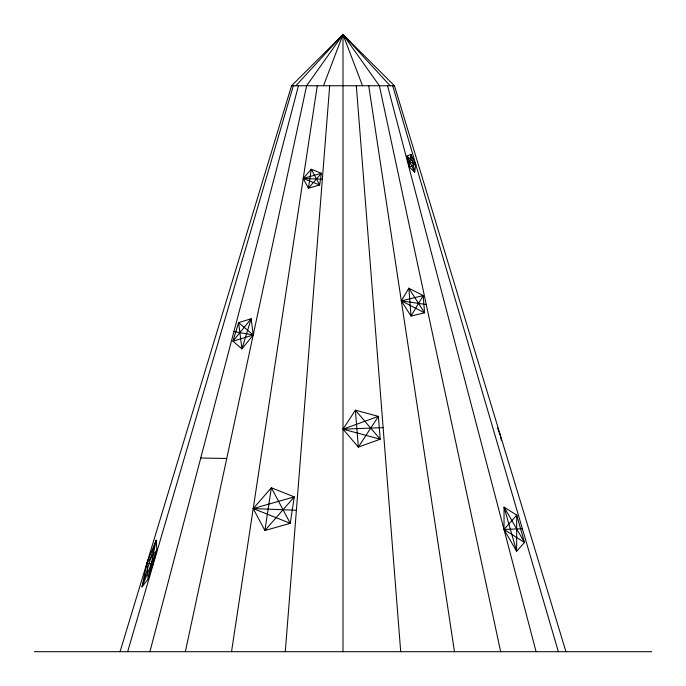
<?xml version="1.0" encoding="UTF-8"?>
<svg xmlns="http://www.w3.org/2000/svg" width="686" height="686" viewBox="0 0 686 686"><rect width="100%" height="100%" fill="white"/><g stroke="black" fill="none" stroke-linecap="round" stroke-linejoin="round"><path stroke-width="1.03" d="M504.004 529.489L504.064 507.125L516.721 515.126L524.481 542.429L516.627 551.304L504.004 529.489L516.721 515.126L516.627 551.304L504.064 507.125L524.481 542.429L504.004 529.489L522.355 528.709M285.299 651.7L329.683 85.75M415.699 164.331L414.696 172.152L409.319 167.024L407.004 156.031L410.94 154.367L415.699 164.331L409.319 167.024L410.94 154.367L414.696 172.152L407.004 156.031L415.699 164.331L407.364 161.227M231.525 651.7L317.275 85.75M146.967 562.88L142.011 586.864L148.142 578.993L156.888 550.138L156.159 540.191L146.967 562.88L148.142 578.993L156.159 540.191L142.011 586.864L156.888 550.138L146.967 562.88L153.098 564.741M185.349 651.7L306.616 85.75L343 34.489L394.45 85.75L565.95 651.7M149.917 651.7L298.444 85.75M127.647 651.7L293.299 85.75M120.05 651.7L291.55 85.75L343 34.489L390.128 85.75M323.483 85.75L343 34.489L379.384 85.75L500.651 651.7M401.319 300.871L408.839 288.206L423.202 295.589L424.557 312.807L411.034 316.075L401.319 300.871L423.202 295.589L411.034 316.075L408.839 288.206L424.557 312.807L401.319 300.871L426.263 304.55M343 429.17L355.391 410.177L378.389 416.385L380.207 439.203L358.341 447.101L343 429.17L378.389 416.385L358.341 447.101L355.391 410.177L380.207 439.203L343 429.17L383.131 427.644M253.211 334.991L241.935 348.848L232.923 341.191L238.625 322.609L251.17 318.776L253.211 334.991L232.923 341.191L251.17 318.776L241.935 348.848L238.625 322.609L253.211 334.991L233.935 331.57M303.229 178.454L311.273 169.245L321.417 173.284L319.642 184.988L308.4 188.187L303.229 178.454L321.417 173.284L308.4 188.187L311.273 169.245L319.642 184.988L303.229 178.454L322.351 179.209M253.211 508.558L271.373 487.763L294.268 496.887L290.264 523.315L264.89 530.527L253.211 508.558L294.268 496.887L264.89 530.527L271.373 487.763L290.264 523.315L253.211 508.558L296.386 510.264M295.872 85.75L343 34.489L362.517 85.75M291.55 85.75L394.45 85.75M34.3 651.7L651.7 651.7M200.741 458.034L226.757 458.471M499.219 433.492L500.266 434.95L501.303 440.155M497.539 428.073L500.266 434.95M392.701 85.75L558.353 651.7M387.556 85.75L536.083 651.7M368.725 85.75L454.475 651.7M356.317 85.75L400.701 651.7M343 34.489L343 651.7"/></g></svg>
